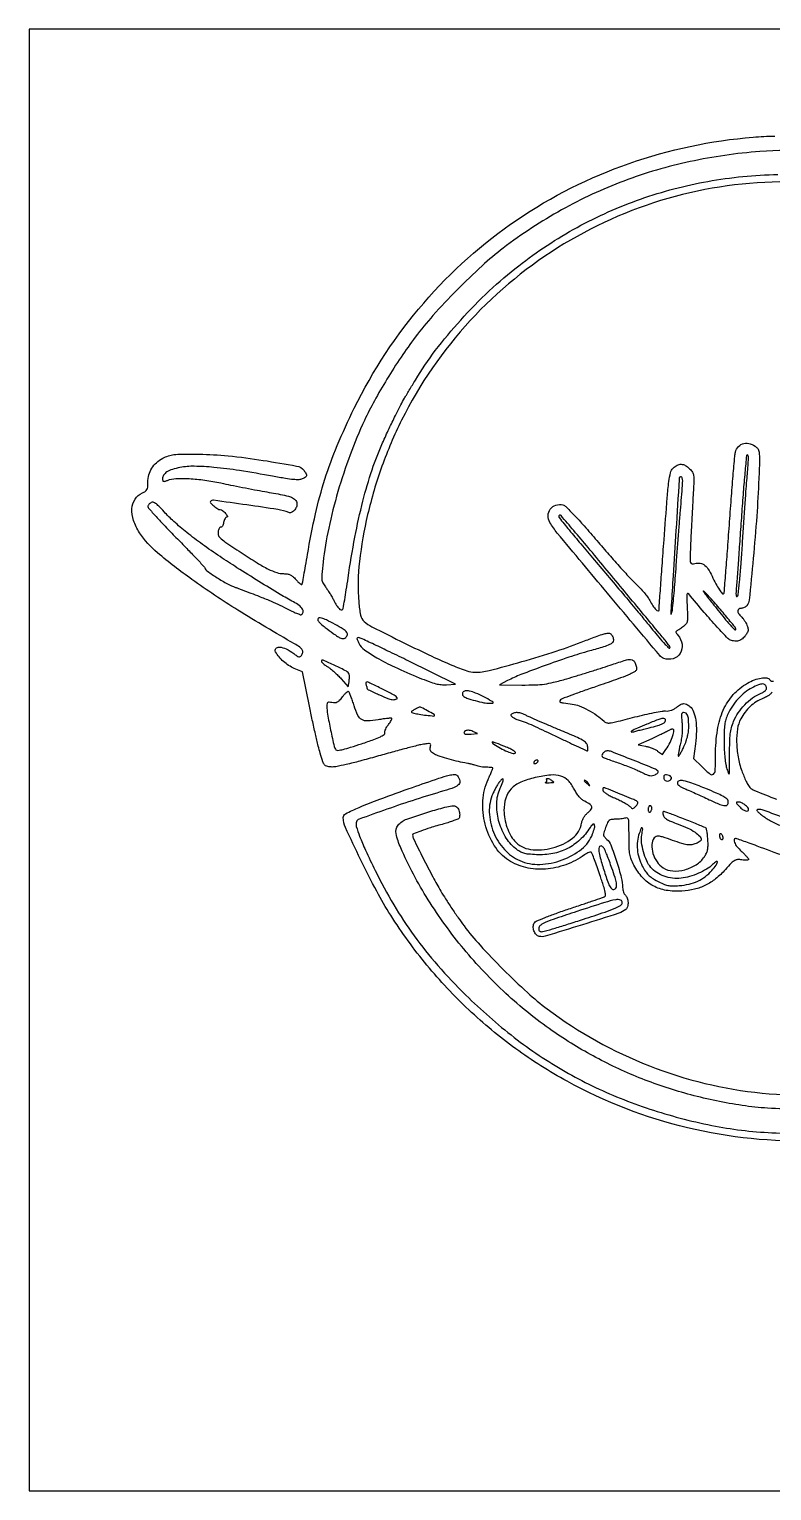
# Model space of a CAD drawing. Extents: x 0 to 800, y 0 to 800.
# Drawn here: x 0 to 407, y 0 to 800 of the extents above; entities that cross this region are included whole.
import ezdxf

# ---------------------------------------------------------------- set-up
doc = ezdxf.new("R2010")
doc.units = 0

msp = doc.modelspace()

# ---------------------------------------------------------------- linework, layer by layer
msp.add_lwpolyline([(0, 400), (0, 0), (400, 0), (800, 0), (800, 400), (800, 800), (400, 800), (0, 800)], close=True)
for points in [[(428.894282, 342.048347, -0.008194), (398.614392, 352.897304, 0.002444), (394.380185, 354.469547, 0.00368), (390.672516, 355.794833, 0.0015), (387.487244, 356.896309, 0.08267), (386.864392, 357, 0.365731), (386.064848, 356.324857, 0.149996), (386.26223, 354.808657, 0.066549), (387.684353, 352.540973, 0.034319), (390, 350.112594, -0.010885), (391.532369, 348.649385, -0.01544), (392.825, 347.27797, -0.011442), (393.823135, 346.097912, -0.171448), (394, 345.597274, -0.344021), (393.769611, 345.302056, -0.043699), (392.917802, 345.166251, -0.036461), (391.728387, 345.168785, -0.021467), (390.315923, 345.336159, 0.050349), (388.010898, 345.475232, 0.123432), (386.393005, 344.999521, 0.067964), (384.652014, 343.627815, 0.008056), (381.284796, 340.025321, -0.038669), (375.939027, 334.965198, -0.055343), (370.448156, 331.445094, -0.056471), (364.406317, 329.262327, -0.042469), (357.413, 328.212723, -0.057938), (348.902883, 328.652731, -0.082373), (341.755405, 331.115133, -0.08418), (335.895422, 335.701867, -0.063382), (331.185778, 342.40998, -0.027527), (329.701006, 345.643303, -0.051888), (328.93103, 348.406468, -0.03514), (328.587288, 351.908893, -0.006895), (328.5, 358.238285, 0.002878), (328.460605, 365.081728, 0.046475), (328.220484, 367.373479, 0.234598), (327.589677, 368.189393, 0.203421), (326.5, 368.244391, -0.041129), (325.485719, 367.965073, -0.015646), (324.03518, 367.738088, -0.015371), (322.435834, 367.588603, -0.018181), (320.917634, 367.548974, 0.03477), (318.783237, 367.422363, 0.146826), (317.625864, 366.905055, 0.112406), (316.779385, 365.756261, 0.01649), (315.704577, 363.050975, 0.010208), (314.716142, 360.115393, 0.10426), (314.593021, 358.844809, 0.157956), (315.038486, 357.859204, 0.032059), (316.434959, 356.508107, -0.127486), (318.553217, 353.49281, -0.01121), (321.657501, 344.615082, -0.014535), (324.295528, 335.607321, -0.064044), (325, 330.129983, 0.046249), (325.110857, 328.934075, 0.040902), (325.440625, 327.726699, 0.043116), (325.924633, 326.683924, 0.089572), (326.5, 326, -0.143212), (327.545217, 324.450969, -0.069355), (327.954668, 322.074276, -0.070129), (327.698875, 319.713136, -0.160144), (326.75, 318.218108, -0.094507), (322.922959, 316.131286, -0.002137), (302.965477, 309.81558, -0.001584), (282.559887, 303.52473, -0.13628), (279.363708, 303.444851, -0.149977), (277.654097, 304.478121, -0.095924), (276.45529, 306.486415, -0.09309), (276.069977, 308.855206, -0.13022), (276.666843, 310.904777, -0.157983), (277.634847, 311.745356, -0.004925), (282.550946, 313.776692, -0.009051), (288.53824, 316.05692, -0.005781), (295.57376, 318.5, 0.000397), (302.555881, 320.840602, 0.000588), (308.675601, 322.905521, 0.000259), (313.900109, 324.678239, 0.011655), (314.975617, 325.071985, 0.295739), (315.555597, 325.881891, 0.061082), (315.416464, 327.717723, 0.027589), (314.587772, 330.925379, 0.004428), (312.572375, 337.071985, 0.003544), (311.036977, 341.514163, 0.005188), (309.617637, 345.399451, 0.002622), (308.364977, 348.669091, 0.089667), (307.933465, 349.372955, 0.243471), (307.430164, 349.564888, 0.052959), (306.493904, 349.356365, 0.04393), (305.343459, 348.852559, 0.02956), (304.127273, 348.090627, -0.066935), (293.882468, 342.690415, -0.070297), (282.744899, 340.30404, -0.074206), (271.923924, 341.14359, -0.090106), (262.589398, 345.148582, -0.10705), (254.696615, 353.247875, -0.077611), (249.727374, 364.862167, -0.075899), (248.466184, 377.707673, -0.09365), (251.32611, 389.37443, 0.002251), (252.350933, 391.653082, 0.003471), (253.214545, 393.63357, 0.001151), (253.944618, 395.350981, 0.100247), (254, 395.62443, 0.370109), (253.871975, 395.773694, 0.010997), (252.990998, 395.889676, 0.016968), (251.882068, 395.972972, 0.01026), (250.5651, 396, -0.022311), (249.074517, 396.066546, -0.016459), (247.434732, 396.267839, -0.016703), (245.894558, 396.561587, -0.035379), (244.732005, 396.911792, 0.021903), (243.544922, 397.304549, 0.009094), (241.910992, 397.7349, 0.008977), (240.141143, 398.133261, 0.011458), (238.496235, 398.433472, -0.020011), (233.881623, 399.357493, -0.013297), (228.670643, 400.767378, -0.012166), (223.933498, 402.311799, -0.055789), (221.335072, 403.570032, -0.05102), (220.373947, 404.32271, -0.095943), (219.80859, 405.12616, -0.10336), (219.608197, 406.039908, -0.066518), (219.741674, 407.120162, 0.052765), (219.931415, 408.372663, 0.320953), (219.594304, 408.891472, 0.124749), (218.670607, 409.007752, 0.007687), (215.906603, 408.622858, 0.023305), (213.145788, 408.062242, 0.002278), (206.555567, 406.36898, 0.002881), (198.716742, 404.268464, 0.002277), (190.261285, 401.90897, -0.004394), (181.062329, 399.383941, -0.008464), (173.644319, 397.551508, -0.008001), (167.9029, 396.33228, -0.069252), (165.298069, 396.188962, -0.043417), (162.987126, 396.585881, -0.162964), (161.772792, 397.38141, -0.086253), (160.878706, 399.035017, -0.007278), (159.399203, 403.669207, -0.013636), (158.320722, 407.608863, -0.003246), (156.747686, 414.224463, -0.003335), (155.040002, 421.850977, -0.00329), (153.426127, 429.534598), (149.627417, 448.230783), (145.150468, 450.149827, -0.041608), (142.099486, 451.769851, -0.03838), (139.269778, 453.912176, -0.03879), (136.830405, 456.435345, -0.04499), (134.942045, 459.189312, -0.3059), (135.095126, 461.038706, -0.251371), (136.958259, 461.830714, -0.089047), (140.775288, 460.781664, -0.05121), (144.858421, 458.288554, 0.014419), (146.657565, 456.999606, 0.080874), (147.729612, 456.506085, 0.180497), (148.478328, 456.571474, 0.141423), (149.093108, 457.116412, 0.089913), (149.807746, 458.878854, 0.187143), (149.569249, 460.318917, 0.109082), (148.239005, 461.742728, 0.021371), (145.25, 463.613846, -0.009752), (114.212814, 482.053711, -0.016566), (89.097002, 498.823561, -0.018702), (70.273166, 513.410114, -0.07213), (60.43406, 524.401462, -0.064805), (57.120711, 531.144912, -0.099854), (56.292426, 537.569378, -0.126081), (58.025846, 542.771056, -0.146426), (61.977093, 546.150154, 0.040556), (63.658371, 547.063815, 0.129229), (64.508261, 548.004173, 0.100378), (64.901114, 549.381832, 0.01922), (65.003738, 551.994111, -0.063228), (65.530654, 556.116838, -0.075724), (67.069582, 559.71089, -0.074085), (69.641959, 562.742543, -0.057266), (73.210771, 565.209663, -0.043764), (76.201585, 566.484693, -0.051764), (79.205545, 567.131488, -0.025863), (83.628274, 567.383525, -0.003431), (93, 567.368056, -0.023187), (109.005055, 566.488864, -0.013466), (128.100317, 564.027895, -0.006887), (146.413698, 560.905452, -0.187145), (150.516653, 558.374862, -0.030803), (151.659884, 556.654565, -0.184492), (151.828285, 555.611537, -0.200243), (151.254306, 554.772674, -0.037003), (149.577435, 553.853328, -0.099601), (147.717529, 553.419845, -0.030089), (144.803984, 553.506481, -0.018779), (140.433124, 554.066536, -0.004665), (133.327435, 555.317921, 0.006996), (115.168129, 558.428768, 0.015405), (101.199339, 560.182094, 0.019832), (90.42304, 560.768891, 0.04964), (82.581924, 560.105056, 0.030754), (78.395062, 559.057588, 0.067667), (75.418519, 557.649869, 0.098182), (73.633922, 555.910275, 0.151757), (73, 553.869763, 0.060452), (73.112973, 552.93877, 0.267316), (73.480383, 552.555237, 0.146063), (74.188022, 552.559219, 0.016906), (75.7064, 553.078473, -0.079915), (80.326904, 554.033537, -0.023353), (87.606509, 554.016382, -0.022199), (96.132077, 553.217386, -0.019081), (105, 551.640369, 0.003371), (110.303838, 550.52425, 0.001866), (116.79375, 549.229368, 0.00186), (123.379151, 547.966385, 0.002996), (129, 546.944885, -0.004032), (138.747377, 545.152576, -0.03457), (143.031165, 544.017483, -0.088579), (145.287995, 542.770378, -0.146519), (146.504564, 540.98562, -0.150032), (146.523183, 539.023446, -0.093978), (145.463157, 536.966078, -0.103412), (143.82423, 535.581315, -0.218861), (142.20083, 535.476429, 0.05265), (136.164868, 537.089912, 0.003903), (119.254742, 539.614409, 0.001285), (100.989006, 542.147821, 0.234314), (99.217403, 541.550736, 0.413958), (99.217082, 540.816144, 0.021899), (101.121316, 539.068725, 0.026177), (103.239243, 537.470836, 0.141849), (104.595012, 537.033269, -0.165508), (105.83299, 536.569528, -0.037574), (107.478897, 535.000244, -0.055948), (108.539958, 533.521286, -0.57301), (108.234443, 533, 0.212131), (107.775467, 532.796099, 0.052862), (107.28073, 532.116187, 0.044741), (106.829849, 531.143339, 0.032103), (106.498083, 529.991274, -0.027845), (106.186429, 528.873364, -0.050947), (105.792863, 528.013769, -0.077821), (105.384944, 527.515983, -0.332095), (105.025302, 527.484363, 0.296366), (104.665481, 527.476206, 0.090856), (104.260214, 527.075195, 0.058488), (103.869509, 526.347294, 0.032479), (103.560938, 525.386774, 0.121781), (103.55363, 523.320175, 0.14401), (104.529523, 521.634893, 0.040892), (107.227488, 519.461536, 0.002388), (116, 513.56745, 0.007562), (124.799772, 507.905905, 0.02394), (130.917099, 504.494499, 0.036012), (135.540041, 502.600457, 0.079379), (139.298414, 502, -0.039033), (141.340553, 501.840333, -0.071857), (142.929925, 501.349517, -0.06702), (144.38655, 500.401771, -0.030004), (146.029546, 498.806508, 0.013067), (147.177364, 497.613942, 0.021885), (148.209791, 496.681381, 0.017816), (149.062334, 496.026214, 0.377826), (149.355718, 496.056508, 0.14042), (149.559637, 496.461564, 0.000675), (150.426905, 501.069724, 0.003039), (151.377333, 506.33457, 0.001909), (152.427455, 512.5, -0.014308), (156.786168, 534.743694, -0.021777), (161.954288, 553.737637, -0.021915), (168.728525, 572.122571, -0.014744), (177.983868, 592.5, -0.064084), (216.055839, 650.129344, -0.065677), (267.198522, 695.697632, -0.065502), (328.539358, 726.536171, -0.063173), (396.531251, 740.945834, -0.018543), (408.293962, 741.482377, -0.009174)], [(428.857083, 733.371053, 0.031582), (400.199239, 733.055445, 0.034397), (361.911291, 727.545679, 0.036986), (325.686847, 716.908136, 0.037153), (291.570519, 701.103028, 0.03535), (259.566061, 680.190663, 0.023669), (248.031637, 670.538775, 0.011737), (234.299005, 657.287091, 0.011742), (221.148357, 643.346924, 0.022703), (211.422688, 631.5, 0.012872), (203.647621, 620.522147, 0.010763), (195.953642, 608.491307, 0.011005), (189.033686, 596.556366, 0.016868), (183.623513, 585.8977, 0.02005), (175.741397, 567.037896, 0.017969), (169.075122, 546.91087, 0.018333), (164.013694, 526.858171, 0.024102), (160.962705, 508.235049, 0.004238), (160.251022, 501.528011, 0.048085), (160.247977, 498.863345, 0.0984), (160.81199, 496.981002, 0.040882), (162.248429, 494.735049, -0.015767), (163.344977, 493.19645, -0.008305), (164.613609, 491.221789, -0.008254), (165.846839, 489.154783, -0.012591), (166.841425, 487.317849, 0.019154), (168.372324, 484.576905, 0.05614), (169.696376, 482.870299, 0.111732), (170.798808, 482.1539, 0.292736), (171.680562, 482.347229, 0.154102), (171.943521, 482.852819, 0.001084), (172.778468, 487.669675, 0.004034), (173.68166, 493.217039, 0.002555), (174.649285, 499.697364, -0.011147), (178.371269, 521.993802, -0.015669), (182.753678, 541.680512, -0.017621), (187.803133, 558.876758, -0.025587), (193.551226, 573.608769, -0.003646), (197.120586, 581.382029, -0.004597), (200.54217, 588.520725, -0.004721), (203.521927, 594.451433, -0.018787), (205.518981, 598, 0.001668), (206.604535, 599.783232, 0.000567), (208.170217, 602.38125, 0.000564), (209.89309, 605.254794, 0.00065), (211.529969, 608, -0.029014), (222.411712, 624.09909, -0.02067), (236.333194, 640.839159, -0.020272), (251.983854, 656.799443, -0.023777), (268.095895, 670.567387, -0.039864), (300.103162, 691.531864, -0.040497), (334.86766, 707.025045, -0.040424), (371.735719, 716.733595, -0.039417), (410, 720.491273, -0.028083)], [(419.399805, 716.409631, 0.071266), (353.836266, 708.471715, 0.070491), (292.872689, 682.442909, 0.070432), (241.497217, 640.478825, 0.07095), (203.938189, 586, 0.029269), (193.189359, 560.81624, 0.028408), (185.331699, 534.299476, 0.029835), (180.896585, 508.712819, 0.046737), (180.482073, 486.397732, 0.030722), (181.464661, 479.231137, 0.162271), (183.406466, 475.835136, 0.065616), (187.701593, 472.905544, 0.002371), (205.5, 464.025058, 0.004575), (220.434441, 456.830916, 0.011363), (231.528779, 451.915871, 0.012691), (239.739935, 448.741167, 0.086099), (244.012174, 448, 0.062893), (251.92898, 448.999786, 0.006743), (269.821541, 453.850316, 0.009056), (288.692855, 459.612029, 0.015481), (304.189967, 465.188197, -0.004427), (311.056364, 467.831699, -0.024543), (314.822674, 469.036372, -0.04685), (317.160012, 469.430051, -0.193865), (318.497661, 469.001941, -0.071973), (319.07301, 468.364665, -0.044599), (319.558688, 467.478872, -0.043841), (319.889334, 466.496833, -0.059356), (320, 465.567894, -0.199663), (319.445357, 464.23432, -0.090109), (317.856035, 463.140516, -0.033353), (314.574016, 461.918767, -0.003908), (307.065994, 459.744633, 0.011514), (295.553292, 456.220182, 0.006806), (281.974044, 451.512507, 0.006263), (269.341481, 446.759698, 0.026682), (262, 443.430615), (257.5, 441.093123), (269.862935, 441.046561, 0.00857), (277.260913, 441.145498, 0.027209), (282.189702, 441.565043, 0.026851), (287.077839, 442.520397, 0.008176), (294.362935, 444.482201, 0.003482), (299.860455, 446.100989, 0.002073), (306.384184, 448.100973, 0.002075), (312.869504, 450.148193, 0.003587), (318.242797, 451.911528, -0.002775), (325.856017, 454.423629, -0.040622), (328.604607, 455.072896, -0.138788), (330.149975, 454.878639, -0.140647), (331.355024, 453.90352, -0.045536), (331.871232, 453.00195, -0.03194), (332.289216, 451.908542, -0.032363), (332.556437, 450.800141, -0.056433), (332.612226, 449.857612, -0.237623), (331.814098, 448.464355, -0.040871), (329.062294, 446.952846, -0.019893), (323.913923, 444.891669, -0.002732), (313, 441.085363, 0.001916), (305.383816, 438.443093, 0.00273), (298.640625, 436.033255, 0.001516), (292.962254, 433.94941, 0.04035), (291.5, 433.269194, 0.124573), (290.600091, 432.407112, 0.453856), (290.800646, 431.742609, 0.070775), (292.604641, 431.215543, 0.005929), (297.436069, 430.578569, -0.065741), (301.259225, 429.600239, -0.027714), (306.072464, 427.350541, -0.027365), (310.890307, 424.414188, -0.038268), (314.814637, 421.25, 0.115767), (316.288571, 420.397133, 0.10769), (318.029325, 420.258454, 0.027865), (321.159702, 420.862989, 0.001277), (331.706979, 423.545371, -0.006536), (337.213723, 424.884344, -0.008206), (342.351712, 425.974307, -0.006767), (346.673868, 426.756761, -0.062172), (348.575444, 426.835485, 0.053981), (350.062598, 426.872745, 0.046978), (351.581495, 427.223252, 0.045069), (353.068389, 427.870844, 0.041444), (354.460303, 428.790114, -0.032183), (356.750914, 430.364525, -0.119565), (358.412103, 430.878082, -0.139405), (359.977551, 430.535909, -0.050077), (361.888606, 429.25, -0.132991), (363.868075, 426.441826, -0.051105), (365.047113, 421.774758, -0.042274), (365.411188, 415.797394, -0.027535), (364.867097, 408.899886), (363.780716, 400.827445), (368.321812, 396.413723, 0.019293), (372.907974, 392.288008, 0.3627), (374.709769, 392.291384, 0.212149), (375.716716, 394.349914, 0.008774), (375.878779, 402.75, -0.03803), (376.946347, 416.45024, -0.066436), (380.158352, 427.354379, -0.078425), (385.622365, 435.773537, -0.079629), (393.388368, 442.049413, -0.039785), (397.17541, 443.837937, -0.050547), (400.908999, 444.8339, -0.060624), (403.948087, 444.951208, -0.238024), (405.5, 444, 0.15598), (406.460519, 443.178147, 0.19981), (407.613294, 443.173693, 0.120384)], [(406.816519, 437.097868, -0.070318), (405.824348, 435.958707, -0.053594), (404.30661, 434.905224, -0.02402), (402.118528, 433.84381, 0.038681), (398.192049, 431.794947, 0.045485), (394.850807, 429.259284, 0.04579), (392.040875, 426.176952, 0.04011), (389.696967, 422.5, 0.085729), (387.915289, 417.056094, 0.041366), (387.455129, 409.710982, 0.038988), (388.24539, 401.677356, 0.041916), (390.269138, 394.06293, 0.012709), (391.418696, 391.090052, 0.014471), (392.672546, 388.307256, 0.013719), (393.864342, 386.016384, 0.074847), (394.714848, 384.912695, 0.096895), (397.273476, 383.266785, 0.002851), (409.261937, 378.578993, 0.006324)], [(430.839694, 191.541694, -0.066746), (360.495388, 198.687768, -0.066957), (294.599973, 224.113482, -0.03165), (266.428665, 241.981871, -0.031625), (240.730372, 263.267313, -0.031502), (217.830061, 287.709868, -0.030851), (198.008917, 315, -0.019358), (190.360637, 328.12043, -0.009131), (181.465334, 345.59743, -0.004934), (173.201611, 363.029777, -0.108624), (172, 368.495551, -0.282925), (173.264247, 370.550955, -0.014322), (180.689271, 374.039983, -0.014571), (191.958312, 378.560567, -0.00407), (209.84342, 384.972192, -0.001567), (224.417437, 390.012142, -0.019674), (230.000809, 391.68113, -0.05832), (232.974635, 392.08389, -0.239481), (234.561617, 391.31337, -0.099077), (235.843159, 388.668324, -0.253989), (235.346144, 386.670189, -0.119298), (232.815675, 384.968291, -0.018212), (227, 383.052778, 0.007668), (211.734449, 378.379126, 0.006629), (195.856367, 373.016858, 0.001736), (180.664485, 367.601549, 0.217982), (179.254111, 366.219818, 0.164211), (179.149194, 363.655436, 0.02032), (180.961613, 358.281126, 0.016895), (184.185949, 350.648054, 0.005373), (189.491716, 339.5, 0.020385), (199.612285, 320.784576, 0.02319), (210.829573, 303.769659, 0.022716), (223.784959, 287.572579, 0.018141), (239.130771, 271.308569, 0.029949), (265.624708, 248.152113, 0.03446), (293.531105, 229.487119, 0.034666), (323.586119, 214.92025, 0.030993), (356.5, 204.011473, 0.015111), (373.83101, 199.992768, 0.019209), (390.042582, 197.389545, 0.018743), (406.725865, 195.996206, 0.013306), (425.5, 195.635117, 0.028866)], [(421.928885, 208.743844, -0.011292), (404.368598, 209.415634, -0.022325), (390.5, 210.883697, -0.027226), (362.409757, 216.710828, -0.02895), (335.703519, 225.468126, -0.029201), (310.399855, 237.168997, -0.028768), (286.5, 251.790499, -0.035211), (261.02431, 272.263516, -0.032778), (238.012927, 296.575527, -0.032967), (218.505227, 323.529763, -0.036735), (203.484691, 351.88607, -0.049381), (200.925248, 359.740456, -0.230127), (202.008146, 364.24252, -0.135069), (206.804722, 367.622532, -0.014143), (219.990521, 371.949144, -0.006572), (228.675394, 374.40548, -0.066492), (232.391526, 374.89018, -0.201522), (234.360722, 374.055746, -0.13992), (235.521708, 371.901163, -0.029304), (235.719667, 370.655592, -0.035677), (235.752366, 369.475287, -0.0385), (235.635268, 368.508942, -0.154695), (235.351163, 367.994417, -0.099014), (234.701063, 367.585069, -0.006106), (232.546904, 366.792987, -0.008871), (229.934917, 365.920432, -0.006446), (227, 365.038954, 0.004958), (219.690041, 362.867159, 0.012344), (214.402057, 361.094813, 0.008006), (210.499316, 359.60753, 0.306788), (210, 358.870341, 0.115117), (210.472008, 356.847389, 0.00184), (215.748288, 346.254703, 0.005452), (221.06023, 335.969104, 0.011831), (225.411317, 328.213754, 0.009136), (228.038637, 323.959246, 0.004904), (231.427103, 318.801927, 0.004881), (234.987137, 313.607878, 0.007622), (238.163237, 309.213754, 0.025264), (246.977484, 298.569539, 0.011121), (259.636122, 285.367482, 0.01114), (272.917448, 272.696418, 0.024284), (283.763368, 263.725726, 0.067176), (339.651658, 232.585699, 0.06876), (401.354399, 217.689387, 0.068722), (464.815006, 220.079376, 0.06698)]]:
    msp.add_lwpolyline(points, format="xyb")
for points in [[(398.379584, 571.131719, -0.129305), (399.4061, 569.627035, -0.067462), (399.875398, 567.389999, -0.025754), (399.957193, 563.414436, -0.00263), (399.616375, 554, -0.007733), (398.450447, 533.536047, -0.005339), (396.525174, 510.409217, -0.001446), (394.305718, 487.511394, -0.149398), (393.093265, 484.612378, -0.059556), (392.442828, 483.995282, -0.043867), (391.596662, 483.473636, -0.0446), (390.694362, 483.11781, -0.071745), (389.877555, 483, 0.150578), (388.586925, 482.602303, 0.250026), (388.071004, 481.618462, 0.14913), (388.523863, 480.170461, 0.05908), (389.908625, 478.582693, -0.041056), (390.729088, 477.707559, -0.020707), (391.62057, 476.484079, -0.020415), (392.442532, 475.135749, -0.028492), (393.056326, 473.864018, -0.030756), (393.653359, 472.127819, -0.101238), (393.735166, 470.925331, -0.098685), (393.33874, 469.770211, -0.028391), (392.291722, 468.186312, -0.050992), (390.634483, 466.381358, -0.094164), (388.930438, 465.363685, -0.09561), (386.990208, 465.050672, -0.053855), (384.619587, 465.38063, -0.141314), (382.681662, 466.50745, -0.005188), (376.813872, 472.768606, -0.00852), (369.69042, 480.799959, -0.004611), (361.187234, 490.909667, 0.315996), (360.601365, 491.07092, 0.284298), (360.203289, 490.57182, 0.03874), (360.117997, 488.534848, 0.004011), (360.327434, 483.736211, -0.005588), (360.548694, 478.271165, -0.053354), (360.368597, 475.946534, -0.115301), (359.717634, 474.463077, -0.065388), (358.340016, 473.052816, -0.011831), (357.317687, 472.287101, -0.011965), (356.264049, 471.573571, -0.011832), (355.318407, 470.996818, -0.046762), (354.699816, 470.712705, 0.160111), (354.284239, 470.393737, 0.20815), (354.19542, 469.927389, 0.100464), (354.495012, 469.260987, 0.025578), (355.238123, 468.330482, -0.14555), (357.543591, 463.381692, -0.17528), (356.529313, 458.381608, -0.187863), (352.646746, 455.416402, -0.163236), (347.50472, 455.636563, -0.127161), (345.353753, 457.170121, -0.000227), (316.662135, 491.372297, -0.000609), (289.234875, 524.178462, -0.043551), (285.196586, 529.980188, -0.134982), (284.210684, 533.79855, -0.155597), (285.405157, 537.350824, -0.158129), (288.414727, 539.517781, -0.139974), (292.287584, 539.642669, -0.135222), (293.936827, 538.709907, -0.006664), (298.346037, 534.198449, -0.009197), (303.910027, 528.131902, -0.004265), (310.922479, 520.060205, 0.003239), (317.515546, 512.439712, 0.003688), (323.929403, 505.230674, 0.003349), (329.459943, 499.187913, 0.020619), (332.452676, 496.217246, -0.018745), (334.642699, 494.059603, -0.015468), (336.815146, 491.604666, -0.015748), (338.669334, 489.225404, -0.039711), (339.818435, 487.355896, 0.025541), (341.563026, 484.328696, 0.051091), (343.289244, 482.176384, 0.165867), (344.401525, 481.619775, 0.460856), (344.970705, 482.127555, -0.022871), (344.996866, 483.199775, -0.000114), (345.755557, 493.965594, -0.00052), (346.634618, 506.218006, -0.000329), (347.683676, 520.5, -0.001004), (349.443176, 543.610401, -0.012077), (350.353818, 552.494259, -0.030701), (351.261372, 557.27288, -0.134414), (352.667517, 559.75, -0.075819), (354.876335, 561.380618, -0.131558), (357.085495, 561.88151, -0.124037), (359.341171, 561.219519, -0.063365), (361.689791, 559.401118, -0.053107), (363.20292, 557.527224, -0.106864), (363.86949, 555.757675, -0.047623), (364.010153, 553.063188, -0.004074), (363.656184, 546.151118, 0.001241), (363.366242, 541.054757, 0.000569), (363.012239, 534.408149, 0.000564), (362.655479, 527.41132, 0.000779), (362.352207, 521.131944, 0.001807), (361.942416, 511.62699, 0.03538), (362.034027, 508.697186, 0.205168), (362.630592, 507.622383, 0.246493), (363.755317, 507.422341, -0.090104), (366.844489, 507.818701, -0.134343), (369.41633, 506.968705, -0.100381), (371.704157, 504.676394, -0.03588), (373.98109, 500.63049, 0.012378), (376.114293, 496.385083, 0.025543), (378.028525, 493.202161, 0.027852), (379.612348, 491.111014, 0.438289), (380.411756, 491.078423, 0.177753), (380.606081, 491.498182, 0.000169), (381.483258, 502.250977, 0.001657), (382.421145, 514.290392, 0.001012), (383.452195, 528.505422, -0.001361), (384.506206, 542.897957, -0.002015), (385.515502, 555.510366, -0.000895), (386.4397, 566.27154, -0.03994), (386.813895, 568.487312, -0.127164), (388.50793, 571.587436, -0.149331), (391.401211, 573.248821, -0.136454), (394.939903, 573.084314, -0.099637)], [(390.145582, 534.25, -0.000346), (389.24063, 521.233226, -0.000439), (388.385836, 509.210937, -0.000344), (387.653086, 499.128469, -0.003608), (387.320223, 495, 0.008058), (387.107324, 492.02963, 0.035875), (387.135777, 490.282353, 0.122776), (387.388722, 489.549457, 0.468351), (387.805484, 489.5, 0.177811), (388.276838, 490.449094, 0.002052), (389.025462, 497.559171, 0.005832), (389.777135, 505.969645, 0.003471), (390.485764, 516, -0.00068), (391.175593, 526.606232, -0.000647), (391.905533, 537.3875, -0.000641), (392.575249, 546.915108, -0.002297), (393.038911, 553, 0.000786), (393.789338, 562.47047, 0.016504), (393.915404, 565.30173, 0.07043), (393.749159, 566.58194, 0.337235), (393.199818, 567, 0.386566), (392.851055, 566.682988, 0.000579), (391.972561, 557.379688, 0.00379), (391.067398, 546.807743, 0.002279)], [(356, 554.376189, -0.015619), (355.974062, 553.546023, -0.000007), (354.231212, 525.689154, -0.000118), (352.669852, 500.832407, -0.000391), (351.627262, 484.5, 0.003095), (351.42947, 481.113536, 0.040914), (351.466557, 479.862345, 0.787573), (351.660451, 479.837953, 0.031286), (352.01884, 481, 0.031335), (352.405849, 483.202267, 0.003423), (352.942274, 488.31875, 0.004179), (353.488813, 494.425663, 0.003363), (353.977358, 501, -0.001288), (354.508805, 508.577075, -0.000723), (355.191658, 517.782382, -0.000721), (355.908266, 527.078854, -0.001177), (356.545975, 534.961299, 0.000562), (357.696734, 548.971121, 0.014545), (357.893312, 552.766891, 0.068095), (357.701183, 554.454972, 0.342941), (357, 555, 0.060493), (356.617593, 554.953564, 0.079181), (356.29375, 554.816756, 0.097225), (356.076919, 554.614114, 0.157629)], [(66.728671, 540.868033, 0.049336), (66.067413, 540.407049, 0.049039), (65.507797, 539.824598, 0.053459), (65.124623, 539.214228, 0.113933), (65, 538.674411, 0.185195), (65.311462, 537.862347, 0.001876), (69.51851, 533.219852, 0.005762), (74.486056, 527.903657, 0.003669), (80.382163, 521.827612, -0.001721), (86.304761, 515.771651, -0.002694), (91.353868, 510.516804, -0.00073), (95.720766, 505.909212, -0.097141), (96.132163, 505.258029, 0.146769), (97.638954, 503.321489, 0.012565), (102.909209, 499.769993, 0.017665), (108.553072, 496.444018, 0.042317), (113, 494.497428, -0.005625), (113.301702, 494.39095, -0.000736), (113.940625, 494.156276, -0.000856), (114.697596, 493.875505, -0.000716), (115.5, 493.575009, -0.002179), (125.000069, 489.954419, -0.007099), (131.247125, 487.439873, -0.01003), (136.132551, 485.276128, -0.010101), (140.915724, 482.923003, 0.009414), (143.818006, 481.490242, 0.014273), (146.398148, 480.365154, 0.008883), (148.559302, 479.539602, 0.229059), (149.165724, 479.602423, 0.223536), (150.025653, 480.922483, 0.178261), (149.658543, 482.601361, 0.091109), (147.847133, 484.546523, 0.035923), (144.75, 486.520591, -0.011287), (137.532168, 490.636163, -0.002764), (125.843652, 497.743355, -0.002981), (113.774783, 505.273102, -0.00625), (104.5, 511.300321, -0.009434), (94.866162, 517.999785, -0.012342), (86.334898, 524.50131, -0.013763), (79.192307, 530.559005, -0.02609), (73.847238, 535.879419, 0.008918), (70.942272, 538.976646, 0.047117), (69.171823, 540.484352, 0.102477), (67.871162, 541.045049, 0.180157)], [(290, 533.214316, 0.173375), (290.197874, 532.660816, 0.000407), (295.738106, 525.913658, 0.002558), (302.045071, 518.324939, 0.00158), (309.533979, 509.464316, -0.000954), (317.705178, 499.820952, -0.000868), (326.103584, 489.835909, -0.000868), (333.583891, 480.879499, -0.002803), (338.510453, 474.891969, 0.002873), (344.748204, 467.313039, 0.015093), (348.323041, 463.27445, 0.032462), (350.393503, 461.341157, 0.638697), (350.985598, 461.627555, 0.154513), (350.79615, 462.19334, 0.004264), (349.233439, 464.299969, 0.0084), (347.314524, 466.754355, 0.005621), (345.041025, 469.5, -0.002032), (341.461389, 473.760398, -0.000264), (333.8626, 482.889063, -0.000307), (324.860134, 493.729166, -0.000257), (315.314284, 505.25, 0.001467), (306.135993, 516.272829, 0.002399), (298.285042, 525.554688, 0.000301), (291.260551, 533.769086, 0.219088), (290.758857, 534, 0.102645), (290.469287, 533.939921, 0.098723), (290.222914, 533.769205, 0.097055), (290.057834, 533.514204, 0.095545)], [(375.014463, 484.749148, 0.002018), (381.428524, 476.780901, 0.014145), (384.680429, 472.998144, 0.036911), (386.451469, 471.319432, 0.632413), (387, 471.579664, 0.173244), (386.599105, 472.701962, 0.001904), (381.360914, 479.049048, 0.006425), (375.808895, 485.552637, 0.007792), (370.43202, 491.5, 0.044071), (369.335701, 492.485197, 0.847055), (369.17962, 492.336379, 0.016754), (371.069826, 489.743129, 0.002589)], [(158, 477, 0.174009), (158.373793, 475.95846, 0.035918), (159.739358, 474.524408, 0.022053), (162.150684, 472.518179, 0.004972), (166.430396, 469.332358, 0.013551), (168.922198, 467.617129, 0.048705), (170.63389, 466.729415, 0.08484), (171.907193, 466.45559, 0.15249), (172.930396, 466.727892, 0.159879), (174.147423, 468.199551, 0.255659), (173.946408, 469.777658, 0.096416), (171.931626, 471.659406, 0.017687), (167.5, 474.218385, 0.008099), (162.75791, 476.639726, 0.042791), (160.039301, 477.695331, 0.126976), (158.594131, 477.741938, 0.351049)], [(180.502815, 463.994556, 0.115776), (183.638723, 460.329696, 0.028221), (190.355453, 455.96676, 0.022288), (200.112454, 450.948113, 0.009452), (213.59852, 445.06097, 0.008374), (218.976842, 442.93802, 0.026653), (222.659962, 441.77481, 0.038133), (225.641168, 441.243441, 0.040903), (228.59852, 441.189022), (233.5, 441.5), (207.594913, 454.25, 0.001959), (197.566428, 459.137112, 0.003067), (188.896833, 463.254687, 0.000849), (181.32565, 466.77818, 0.108896), (180.319233, 467, 0.138828), (179.7302, 466.833237, 0.276763), (179.514713, 466.418313, 0.092311), (179.717827, 465.606299, 0.012011)], [(160, 454.030533, 0.195233), (160.183829, 453.577683, 0.021191), (161.019625, 452.787759, 0.023474), (162.141522, 451.902808, 0.016841), (163.471062, 451.017885, -0.030512), (165.07737, 449.88422, -0.01328), (167.072222, 448.196659, -0.013084), (169.10352, 446.285757, -0.016995), (170.856072, 444.42617), (174.77002, 439.979691), (175.188337, 442.829864, 0.017487), (175.319373, 444.008099, 0.017541), (175.367574, 445.191398, 0.017658), (175.336914, 446.224156, 0.064278), (175.211082, 446.866755, 0.193204), (173.725564, 448.618104, 0.011373), (167.362264, 451.79373, 0.010174), (160.945528, 454.657708, 0.536683)], [(184.393011, 441.418213, -0.007829), (184.625431, 440.782974, -0.009605), (184.821697, 440.182454, -0.00826), (184.967999, 439.67397, -0.066004), (185, 439.432608, 0.290817), (185.604097, 438.481828, 0.00512), (191.38815, 435.839547, 0.009542), (196.986095, 433.478125, 0.095313), (199.471483, 433, 0.108835), (201.263428, 433.394727, 0.527088), (201.406575, 434.243918, 0.069873), (199.221215, 435.830979, 0.007047), (193.485303, 438.777143, 0.002166), (187.086948, 441.915944, 0.042286), (185.035442, 442.705084, 0.385923), (184.399767, 442.39493, 0.188861)], [(395.906675, 439.526752, 0.046843), (391.945917, 436.953821, 0.03951), (388.282321, 433.549756, 0.038504), (385.108432, 429.511808, 0.038975), (382.605656, 425.050805, 0.035397), (381.532211, 422.221285, 0.039352), (380.914283, 419.366591, 0.027402), (380.621227, 415.69827, 0.007873), (380.568892, 410, 0.010478), (380.697595, 405.323781, 0.014095), (381.022012, 401.100143, 0.015694), (381.50937, 397.544915, 0.039034), (382.147402, 395, 0.021589), (383.065213, 392.611345, 0.741182), (383.458915, 392.656776, 0.045069), (383.622489, 394.466049, 0.001059), (383.605152, 403, -0.006201), (383.663046, 410.015333, -0.025101), (383.965651, 414.279517, -0.036857), (384.623993, 417.617686, -0.027944), (385.813578, 421.156686, -0.054409), (388.278568, 425.790842, -0.042089), (391.884647, 430.234746, -0.042512), (396.131428, 433.959465, -0.059883), (400.50946, 436.439506, 0.026683), (402.156788, 437.233493, 0.06986), (403.206242, 438.018086, 0.106618), (403.738285, 438.835688, 0.139574), (403.815475, 439.719645, 0.166215), (403.031484, 441.089959, 0.188717), (401.616151, 441.60445, 0.091532), (399.341081, 441.126807, 0.02325)], [(171.429708, 434.49673, -0.019997), (169.814583, 432.54613, -0.083567), (168.626181, 431.599824, -0.117252), (167.410387, 431.260348, -0.05913), (165.814297, 431.387141, 0.024711), (164.22753, 431.623686, 0.17338), (163.480723, 431.437146, 0.210476), (163.102101, 430.843542, 0.038239), (163, 429.510458, 0.044756), (163.398272, 425.069982, 0.006935), (165.091725, 416.394418, 0.003445), (167.0584, 407.324667, 0.142191), (168.01582, 405.58418, 0.239822), (169.03365, 405.252921, 0.019056), (171.901714, 405.81706, 0.017578), (176.021264, 406.945995, 0.005593), (182.073663, 408.910225, 0.005023), (188.657998, 411.202694, 0.024251), (192.317611, 412.722338, 0.041654), (194.369972, 413.912021, 0.290269), (194.798247, 414.932971, -0.111166), (194.842516, 415.758035, -0.034548), (195.263932, 416.934021, -0.032623), (195.931995, 418.222321, -0.030737), (196.774079, 419.439917, 0.01623), (197.605526, 420.5706, 0.025713), (198.23411, 421.595418, 0.023268), (198.641003, 422.432944, 0.306904), (198.579305, 422.754028, 0.218998), (198.189445, 422.898201, 0.005214), (196.21, 422.724742, 0.010497), (193.853938, 422.443449, 0.006819), (191.14368, 422.024235, -0.027066), (185.244258, 421.354861, -0.148168), (182.15985, 422.094425, -0.153076), (180.058428, 424.407569, -0.029482), (177.961191, 429.739719, 0.006041), (177.059722, 432.389973, 0.008192), (176.177795, 434.759328, 0.005797), (175.387275, 436.71402, 0.086034), (174.99165, 437.334589, 0.339712), (174.516468, 437.419409, 0.048642), (173.631488, 436.845236, 0.038878), (172.558421, 435.844661, 0.022759)], [(237.446149, 436.912868, 0.084659), (237.254568, 436.439622, 0.079746), (237.225098, 435.919386, 0.082775), (237.358488, 435.433146, 0.102956), (237.637132, 435.057413, 0.10171), (239.602036, 433.919881, 0.013305), (244.247986, 432.505856, 0.015864), (249.027356, 431.350863, 0.055065), (252.187897, 431.048521, 0.030129), (253.951767, 431.180862, 0.606721), (254.09433, 431.577594, 0.083308), (253.185888, 432.280961, 0.00258), (249, 434.5, 0.017954), (244.465074, 436.670469, 0.051197), (241.134542, 437.730658, 0.08663), (238.815846, 437.807317, 0.222948)], [(211.077078, 427.586836, 0.007928), (209.598337, 426.7367, 0.195771), (209.319847, 426.36771, 0.385819), (209.475817, 426.065596, 0.021221), (210.577078, 425.70633, 0.02785), (213.556076, 425.048849, 0.012316), (217.549463, 424.498688, 0.004337), (221.622563, 424.075196, 0.442298), (222, 424.418403, 0.269618), (221.712432, 424.912924, 0.002919), (218.163012, 426.905487, 0.00418), (214.671694, 428.800755, 0.153856), (213.789838, 428.964565, 0.084408), (213.594336, 428.906209, 0.002858), (212.873407, 428.54524, 0.005319), (212.026455, 428.103702, 0.003677)], [(264.078584, 425.069729, 0.432334), (263.920934, 424.251712, 0.106434), (265.062567, 423.2239, 0.041469), (267.758974, 421.961002, 0.012167), (272.087105, 420.474666, -0.028604), (273.673008, 419.871105, -0.001729), (278.313631, 417.774735, -0.002582), (283.822555, 415.228694, -0.001905), (289.895468, 412.355577, 0.000995), (295.827973, 409.535664, 0.001606), (300.892173, 407.160701, 0.000241), (305.392266, 405.070526, 0.109015), (305.71189, 405, 0.375823), (305.861162, 405.130653, 0.023198), (305.91624, 405.76625, 0.025234), (305.907478, 406.608328, 0.014964), (305.816422, 407.608509, 0.159839), (305.030709, 409.287434, 0.073387), (303.11436, 410.804353, 0.029042), (299.288724, 412.72363, 0.00341), (290.5, 416.440563, -0.001773), (284.522025, 418.945729, -0.002186), (278.96615, 421.325901, -0.001803), (274.31463, 423.362709, -0.016029), (272.29966, 424.332054, 0.033804), (269.796756, 425.428426, 0.064035), (267.650562, 425.90247, 0.07878), (265.772049, 425.775015, 0.085028)], [(357.508975, 420.75, -0.027866), (357.689833, 418.094727, -0.021151), (357.602267, 415.177133, -0.020103), (357.255799, 412.110428, -0.018703), (356.658402, 409.005863, 0.006868), (356.111663, 406.487304, 0.010664), (355.716473, 404.299488, 0.005186), (355.443829, 402.458226, 0.23468), (355.56308, 402.103587, 0.485096), (355.814109, 402.133323, 0.008135), (356.628239, 403.512335, 0.013931), (357.572383, 405.285928, 0.007996), (358.616021, 407.472458, 0.021204), (359.810433, 410.403722, 0.028758), (360.619536, 413.144761, 0.030451), (361.07654, 415.828857, 0.029196), (361.212864, 418.586816, 0.014659), (361.065363, 422.436031, 0.074811), (360.605654, 424.521537, 0.158458), (359.736521, 425.594983, 0.144975), (358.369027, 426, 0.192701), (357.654791, 425.714116, 0.163163), (357.2726, 424.990367, 0.061738), (357.21643, 423.552988, 0.009866)], [(238.936872, 415.960985, 0.133148), (238.155262, 415.126151, 0.408092), (238.35394, 414.45345, 0.123425), (239.723096, 414.084699, 0.028411), (242.131594, 414.179471), (245.455464, 414.5), (242.885644, 415.656612, 0.039869), (241.76385, 416.0575, 0.046683), (240.650363, 416.248897, 0.05249), (239.66549, 416.221356, 0.105573)], [(338.192299, 419.566889, 0.007075), (333.064167, 417.414824, 0.022939), (329.753922, 415.785647, 0.595766), (329.756568, 415.409328, 0.195369), (330.5, 415.332267, -0.007637), (331.674593, 415.653955, -0.001238), (333.96875, 416.238694, -0.001365), (336.673354, 416.913072, -0.001201), (339.5, 417.602492, 0.0114), (344.271304, 418.869857, 0.046363), (347.063114, 419.969063, 0.107477), (348.363935, 421.025031, 0.317122), (348.429973, 422.113307, 0.191274), (347.642631, 422.698587, 0.126935), (346.503215, 422.708542, 0.032801), (344.358337, 422.02299, 0.002063)], [(350, 415.9753, -0.022144), (349.038525, 415.450537, -0.00234), (346.7375, 414.337192, -0.002889), (343.981705, 413.0392, -0.002315), (341, 411.672542), (333.5, 408.276869), (337.5, 407.544965, -0.028256), (339.228299, 407.12665, -0.019974), (341.115606, 406.471941, -0.020235), (342.87443, 405.698455, -0.039577), (344.191425, 404.919899), (346.88285, 403.026738), (348.740181, 405.763369, 0.031642), (350.993616, 409.582883, 0.0414), (352.522924, 413.335276, 0.056943), (353.061916, 416.130514, 0.460368), (352.25, 416.941193, 0.064442), (351.863557, 416.860054, 0.01746), (351.279687, 416.633203, 0.017369), (350.629309, 416.326835, 0.017232)], [(254.527494, 408.679311, 0.022538), (258.196447, 406.455389, 0.026215), (261.873882, 404.690586, 0.02143), (265.042942, 403.525996, 0.280722), (266.208908, 403.808908, 0.424374), (266.199501, 404.353165, 0.047296), (265.105823, 405.195529, 0.032165), (263.227766, 406.215385, 0.013097), (260.556363, 407.366884, 0.003788), (255.759575, 409.245134, 0.037841), (253.695181, 409.861157, 0.723544), (253.519838, 409.563559, 0.065225)], [(276.5, 399, 0.076764), (276.338175, 398.617617, 0.154201), (276.357263, 398.29375, 0.186277), (276.550471, 398.079239, 0.117858), (276.881966, 398, 0.085235), (277.310186, 398.073533, 0.053414), (277.769763, 398.29375, 0.051777), (278.189439, 398.617474, 0.064269), (278.5, 399, 0.076764), (278.661825, 399.382383, 0.154201), (278.642737, 399.70625, 0.186277), (278.449529, 399.920761, 0.117858), (278.118034, 400, 0.085235), (277.689814, 399.926467, 0.053414), (277.230237, 399.70625, 0.051777), (276.810561, 399.382526, 0.064269)], [(314.073886, 403.589028, 0.155379), (313.626189, 402.482399, 0.282577), (314.056559, 401.644842, 0.051591), (315.921108, 400.76191, 0.002426), (322.5, 398.476751, -0.007498), (325.92174, 397.249184, -0.005912), (329.589166, 395.821347, -0.005982), (332.964616, 394.413836, -0.014709), (335.399287, 393.278206, 0.014211), (338.114444, 392.008449, 0.058109), (339.853779, 391.483853, 0.08812), (341.278328, 391.482349, 0.063283), (342.801413, 391.955379, 0.036958), (343.74225, 392.471083, 0.081234), (344.347819, 393.021144, 0.141757), (344.559092, 393.535645, 0.231191), (344.402126, 393.970521, 0.096834), (342.533191, 395.18683, 0.001532), (330.704223, 399.922575, 0.001584), (318.871912, 404.574317, 0.09312), (316.60607, 405, 0.083388), (315.999788, 404.898178, 0.043924), (315.300754, 404.585527, 0.042104), (314.622507, 404.128918, 0.05039)], [(257.698731, 388.219595, 0.042882), (256.932106, 387.210839, 0.012167), (255.918344, 385.518886, 0.012162), (254.862206, 383.544305, 0.012589), (253.91602, 381.543055, 0.11326), (251.973296, 371.491055, 0.087483), (254.2976, 360.541326, 0.08688), (260.251534, 350.981312, 0.109307), (268.703446, 344.912793, 0.111023), (279.648303, 342.877957, 0.078752), (291.94434, 345.300162, 0.081107), (302.542892, 351.277909, 0.13343), (308.568674, 359.540649, 0.026822), (309.627417, 362.832473, 0.161597), (309.516077, 364.600967, 0.527019), (308.664863, 364.78903, 0.061753), (307.173719, 363, -0.061846), (301.58079, 356.292295, -0.071136), (294.754627, 351.519206, -0.070217), (286.787307, 348.808199, -0.058125), (277.838634, 348.165888, -0.011574), (273.405166, 348.466102, -0.049932), (270.814427, 348.9658, -0.066215), (268.743091, 349.897159, -0.030946), (266.338634, 351.601638, -0.091721), (260.713952, 358.154397, -0.069025), (257.10855, 366.96128, -0.069648), (256.058055, 376.329482, -0.097575), (257.906764, 384.522129, 0.008284), (259.380243, 388.008161, 0.11033), (259.605644, 389.373884, 0.612656), (259.133268, 389.582145, 0.037801)], [(277.08838, 390.352493, 0.048259), (269.218058, 387.833094, 0.101584), (263.977302, 384.180182, 0.116001), (261.018589, 379.114563, 0.075491), (260.021962, 372.381966, 0.044301), (260.444566, 367.815283, 0.038047), (261.670787, 363.147204, 0.039321), (263.51837, 358.914103, 0.061433), (265.802625, 355.665603, 0.177235), (274.533192, 351.071365, 0.098828), (286.675676, 351.842675, 0.09974), (297.502345, 357.196977, 0.183843), (302.558729, 365.461359, -0.047677), (303.028926, 367.092053, -0.042303), (303.814123, 368.674625, -0.042344), (304.853543, 370.10094, -0.048011), (306.079426, 371.267136, 0.05423), (307.860891, 373.004474, 0.249874), (308.137575, 374.370357, 0.176703), (307.150502, 375.697066, 0.026972), (304.255194, 377.383462, -0.057154), (302.712512, 378.411186, -0.038281), (301.201251, 379.901392, -0.034512), (299.778035, 381.785667, -0.027225), (298.5, 384, 0.070044), (295.165963, 388.781634, 0.134207), (291.220173, 391.229317, 0.098603), (285.715585, 391.736298, 0.027166)], [(286.32057, 388.75, -0.029089), (287.179507, 388.039077, -0.445834), (287.173504, 387.696504, -0.164566), (286.66031, 387.486575, -0.007695), (284.761699, 387.397849, -0.010937), (283.583024, 387.386729, -0.038337), (282.827142, 387.454239, -0.288607), (282.679811, 387.585468, -0.398491), (282.756231, 387.73326, 0.080286), (283.193379, 387.96947, 0.11114), (283.477402, 388.310948, 0.128358), (283.563843, 388.702818, 0.129559), (283.447214, 389.08541, -0.234859), (283.390921, 389.694109, -0.341928), (283.832418, 389.960394, -0.093317), (284.946724, 389.612888, -0.036224)], [(304, 388.622445, 0.184603), (304.08115, 388.410139, 0.013803), (304.514063, 387.952641, 0.017649), (305.079598, 387.425681, 0.012436), (305.75, 386.872445, 0.001576), (306.879507, 385.99236, 0.377591), (307, 386, 0.377591), (307.00764, 386.120493, 0.001576), (306.127555, 387.25, 0.017685), (305.23668, 388.306759, 0.065617), (304.573889, 388.869516, 0.241985), (304.193395, 388.90695, 0.307699)], [(314.176676, 383.406949, 0.176073), (314.64301, 382.644307, 0.024633), (316.167524, 381.546352, 0.025673), (318.178621, 380.385336, 0.019226), (320.5, 379.310052, -0.013265), (322.949679, 378.210605, -0.013088), (325.348785, 376.978116, -0.013061), (327.391143, 375.790047, -0.047997), (328.580969, 374.887585, 0.016632), (329.944791, 373.711616, 0.176968), (330.627346, 373.479349, 0.186514), (331.280593, 373.74871, 0.018838), (332.47694, 374.974519, 0.098442), (333.321952, 376.386413, 0.347148), (333.006376, 377.322362, 0.047247), (331.119315, 378.31177, 0.000942), (321.077592, 382.399615, 0.001746), (315.916397, 384.468395, 0.058262), (314.631723, 384.811991, 0.405019), (314.163969, 384.474723, 0.094449)], [(347.65922, 391.257623, 0.108845), (347.513204, 390.840518, 0.058246), (347.511262, 390.291999, 0.053894), (347.642938, 389.704552, 0.056406), (347.895933, 389.168385, 0.215615), (348.877547, 388.507586, 0.119003), (350.34839, 388.609418, 0.134321), (351.497165, 389.350713, 0.269256), (351.709398, 390.373207, 0.169171), (351.038452, 391.243902, 0.091275), (349.775036, 391.773656, 0.096601), (348.467146, 391.802939, 0.214973)], [(355, 387.419555, 0.179504), (355.277086, 386.672611, 0.052), (356.186044, 385.814824, 0.042657), (357.54293, 384.950312, 0.027037), (359.25, 384.171642, -0.008868), (361.47186, 383.25411, -0.00253), (364.887334, 381.751652, -0.002546), (368.725825, 380.01639, -0.002698), (372.472838, 378.274925, 0.011334), (378.299189, 375.688467, 0.083773), (381.249462, 375.004003, 0.297516), (382.563304, 375.751976, 0.166685), (382.838722, 377.64378, 0.193499), (382.138773, 378.740533, 0.029338), (379.893884, 380.153685, 0.022328), (376.374744, 381.89075, 0.007127), (370.994942, 384.162861, 0.007077), (362.850237, 387.333222, 0.039068), (358.328775, 388.628289, 0.10853), (355.927687, 388.591426, 0.347906)], [(389, 374.5, 0.044731), (390.701391, 372.985938, 0.079707), (392.360917, 372.12466, 0.166077), (393.497643, 372.135463, 0.318163), (394, 372.845012, 0.186422), (393.539467, 374.037275, 0.046748), (391.972077, 375.468851, 0.047502), (390.084098, 376.631015, 0.114712), (388.496945, 377, 0.047379), (387.54642, 376.909728, 0.41691), (387.333838, 376.593208, 0.132212), (387.624611, 376.008484, 0.007455)], [(339, 372.940983, 0.047867), (339.071541, 372.195401, 0.104212), (339.29375, 371.66835, 0.181468), (339.621877, 371.441401, 0.202618), (340, 371.5, 0.08825), (340.382836, 371.842344, 0.053305), (340.70625, 372.359775, 0.051278), (340.925833, 372.961978, 0.061875), (341, 373.559017, 0.067639), (340.925146, 374.109818, 0.08433), (340.70625, 374.576711, 0.09965), (340.38134, 374.888931, 0.142666), (340, 375, 0.195654), (339.618015, 374.844577, 0.086673), (339.29375, 374.395164, 0.066561), (339.073608, 373.729059, 0.0466)], [(347.162004, 370.030767, 0.137758), (347.733761, 368.760184, 0.079752), (349.007715, 367.654093, 0.04238), (351.304656, 366.484121, 0.009374), (355.430069, 364.895159, -0.02092), (360.687317, 362.729602, -0.040415), (364.647973, 360.496681, -0.052496), (367.22141, 358.333327, -0.194099), (368, 356.403238, -0.196541), (367.772479, 355.846785, -0.046969), (366.99308, 355.18943, -0.041276), (365.884598, 354.548437, -0.03076), (364.572186, 354.023823, -0.055239), (362.361157, 353.556238, -0.06462), (360.218836, 353.622713, -0.037598), (357.374578, 354.304423, -0.007226), (352.346462, 355.997819, 0.004334), (346.918824, 357.860794, 0.04691), (344.663588, 358.384608, 0.135973), (343.331168, 358.202515, 0.134124), (342.274277, 357.360418, 0.150554), (340.998018, 353.66464, 0.081416), (341.622, 348.848051, 0.076784), (343.839024, 344.194147, 0.103484), (347.189824, 340.966229, 0.126647), (352.533047, 339.263277, 0.079794), (359.084, 339.938231, 0.077009), (365.325918, 342.693079, 0.101497), (369.774055, 347.020566, 0.037079), (370.916427, 349.003235, 0.060191), (371.542666, 350.841379, 0.049416), (371.781936, 353.020346, 0.017387), (371.705891, 356.16841, 0.010096), (371.525832, 358.439623, 0.014043), (371.266661, 360.463081, 0.010449), (370.971739, 362.117866, 0.148101), (370.691205, 362.642129, 0.094327), (370.132769, 363.021967, 0.00246), (367.34946, 364.212816, 0.005109), (364.047761, 365.566701, 0.00346), (360.259369, 367.044833, -0.000417), (356.387589, 368.528413, -0.000535), (352.826903, 369.900571, -0.00041), (349.843743, 371.056654, -0.004599), (348.662004, 371.528291, 0.039451), (347.708892, 371.833672, 0.259549), (347.244031, 371.701668, 0.210078), (347.049608, 371.203492, 0.02676)], [(400.5, 370.435353, 0.042008), (405.393963, 367.01969, 0.035449), (411.070245, 364.246146, 0.035341), (417.10176, 362.294247, 0.040991), (423.056359, 361.330902, 0.007032), (426.497804, 361.10899, 0.031394), (428.519345, 361.134135, 0.09744), (429.422158, 361.383483, 0.501165), (429.5, 361.816419, 0.115472), (427.491746, 363.159927, 0.001882), (414.711147, 367.911161, 0.002275), (402.061697, 372.494294, 0.091419), (399.164266, 372.964037, 0.16832), (398.638696, 372.769134, 0.356028), (398.558671, 372.370452, 0.085271), (399.115867, 371.646716, 0.012814)], [(334.097825, 359.850777, 0.056148), (333.114997, 355.521804, 0.05123), (333.075161, 350.94372, 0.049807), (333.977684, 346.330574, 0.047205), (335.784345, 341.898537, 0.024881), (337.461356, 339.043959, 0.051765), (339.091376, 337.046112, 0.051017), (341.112725, 335.407984, 0.023517), (344.034345, 333.687955, 0.018633), (347.279136, 332.129335, 0.05251), (349.675928, 331.373147, 0.050795), (352.222007, 331.119773, 0.016571), (356, 331.253775, 0.039227), (361.414569, 332.055541, 0.051632), (366.137743, 333.665928, 0.054215), (370.249749, 336.131291, 0.050505), (373.84468, 339.475882, 0.019155), (376.228122, 342.409877, 0.130841), (376.919606, 344.122609, 0.649868), (376.350735, 344.464959, 0.038253), (374.25, 342.740706, -0.05632), (370.969661, 340.240575, -0.033026), (366.569232, 337.990417, -0.032152), (361.706758, 336.257372, -0.040073), (357.005872, 335.31429, -0.058342), (352.347385, 335.308076, -0.056233), (347.752332, 336.37219, -0.058361), (343.673362, 338.375389, -0.074687), (340.53704, 341.138349, -0.067971), (338.227343, 344.79168, -0.038527), (336.424398, 349.715251, -0.03861), (335.405675, 354.824067, -0.071876), (335.506226, 359.036852, 0.00863), (335.987159, 362.216651, 0.303765), (335.671731, 362.858188, 0.458188), (335.147692, 362.675601, 0.010204)], [(312, 350.894614, 0.068131), (312.487763, 347.33162, 0.008544), (314.714753, 339.846723, 0.006692), (317.207853, 332.31501, 0.10777), (318.593915, 330.042857, 0.03851), (319.362172, 329.353462, 0.14576), (319.958911, 329.125513, 0.164201), (320.540108, 329.273975, 0.0525), (321.242743, 329.842743, 0.189161), (321.720362, 330.937172, 0.057135), (321.579092, 332.778947, 0.029945), (320.830325, 335.704387, 0.006035), (319.127518, 340.799886, 0.004814), (317.762935, 344.606472, 0.006516), (316.452092, 348.017779, 0.004534), (315.293575, 350.844472, 0.069296), (314.755188, 351.75, 0.065277), (313.699555, 352.76474, 0.238448), (312.810981, 352.914642, 0.251881), (312.198779, 352.291161, 0.070811)], [(378, 358.618034, 0.059645), (378.074178, 357.99842, 0.050746), (378.29375, 357.377112, 0.053126), (378.617096, 356.846464, 0.091204), (379, 356.5, 0.131946), (379.379909, 356.386134, 0.190139), (379.70625, 356.504138, 0.14379), (379.926373, 356.853366, 0.069308), (380, 357.381966, 0.059645), (379.925822, 358.00158, 0.050746), (379.70625, 358.622888, 0.053126), (379.382904, 359.153536, 0.091204), (379, 359.5, 0.131946), (378.620091, 359.613866, 0.190139), (378.29375, 359.495862, 0.14379), (378.073627, 359.146634, 0.069308)], [(300, 317.09392, 0.00254), (288.371365, 313.227587, 0.01945), (282.995395, 311.173545, 0.041174), (280.122286, 309.65521, 0.217821), (279.180449, 308.196735, 0.047705), (279.130122, 307.172908, 0.140392), (279.353265, 306.511058, 0.169158), (279.859659, 306.140667, 0.077485), (280.680449, 306.02357, 0.068048), (281.985832, 306.219311, 0.001496), (288.134257, 308.038818, 0.003378), (295.320974, 310.242007, 0.002273), (303.5, 312.850892, 0.002491), (315.370996, 316.76241, 0.01881), (320.895256, 318.847417, 0.038802), (323.868292, 320.380422, 0.22129), (324.819551, 321.827322, 0.361493), (323.911478, 323.316024, 0.13017), (321.247777, 323.503953, 0.02936), (315.205371, 321.979387, 0.002512)]]:
    msp.add_lwpolyline(points, format="xyb", close=True)

doc.saveas('drawing.dxf')
